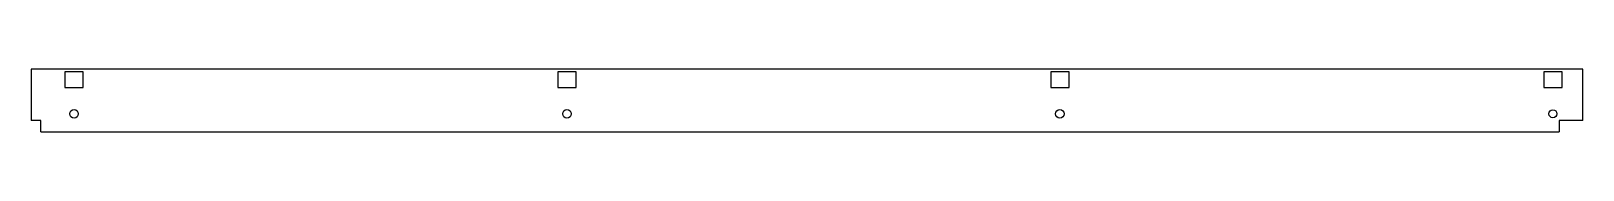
# Model space of a CAD drawing. Header units: millimetres. Extents: x 0 to 2708, y 0 to 110.
import ezdxf

# ---------------------------------------------------------------- set-up
doc = ezdxf.new("R2010")
doc.units = ezdxf.units.MM

msp = doc.modelspace()

# ---------------------------------------------------------------- linework, layer by layer
at = {"color": 7, "linetype": 'Continuous', "lineweight": 25}
for p, q in [((0, 110), (0, 19.9)), ((2707.5, 110), (0, 110)), ((2707.5, 19.9), (2707.5, 110)), ((59, 104.9), (59, 77.6)), ((91, 104.9), (59, 104.9)), ((91, 77.6), (91, 104.9)), ((919, 104.9), (919, 77.6)), ((951, 104.9), (919, 104.9)), ((951, 77.6), (951, 104.9)), ((1779, 104.9), (1779, 77.6)), ((1811, 104.9), (1779, 104.9)), ((1811, 77.6), (1811, 104.9)), ((2671, 104.9), (2639, 104.9)), ((2639, 104.9), (2639, 77.6)), ((2671, 77.6), (2671, 104.9)), ((59, 77.6), (91, 77.6)), ((919, 77.6), (951, 77.6)), ((1779, 77.6), (1811, 77.6)), ((2639, 77.6), (2671, 77.6)), ((17, 19.9), (0, 19.9)), ((17, 0), (17, 19.9)), ((17, 0), (2666, 0)), ((2707.5, 19.9), (2666, 19.9)), ((2666, 19.9), (2666, 0))]:
    msp.add_line(p, q, dxfattribs=at)
for centre, radius in [((75, 31.7), 7.5), ((935, 31.7), 7.5), ((1795, 31.7), 7.5), ((2655, 31.7), 7)]:
    msp.add_circle(centre, radius, dxfattribs=at)

doc.saveas('drawing.dxf')
